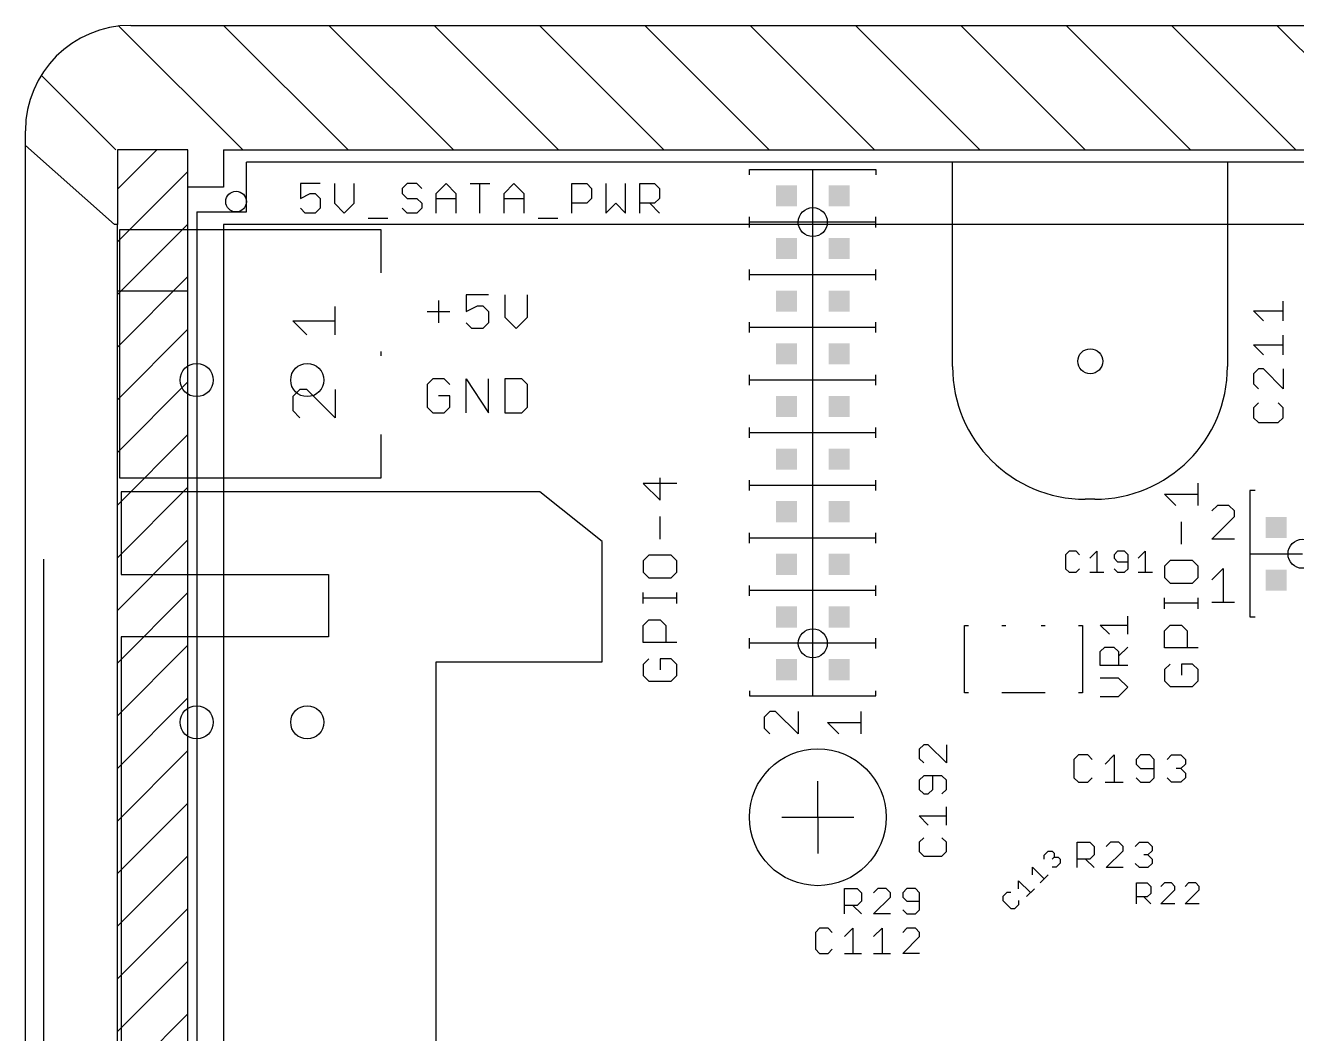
# Model space of a CAD drawing. Extents: x -30 to 120, y 40 to 106.
# Drawn here: x 27.62 to 58.28, y 81.9 to 106.22 of the extents above; entities that cross this region are included whole.
import ezdxf

# ---------------------------------------------------------------- set-up
doc = ezdxf.new("R2010")
doc.units = 0
for name, color, linetype in [('20', 251, 'CONTINUOUS'), ('21', 1, 'CONTINUOUS'), ('25', 134, 'CONTINUOUS'), ('48', 214, 'CONTINUOUS')]:
    doc.layers.add(name, color=color, linetype=linetype)

# ---------------------------------------------------------------- blocks, each defined once
blk = doc.blocks.new('RECT')
blk.add_solid([(-0.5, -0.5), (0.5, -0.5), (-0.5, 0.5), (0.5, 0.5)])

msp = doc.modelspace()

# ---------------------------------------------------------------- linework, layer by layer
at = {"layer": '20'}
for p, q in [((49.98, 102.917), (32.95, 102.917)), ((32.95, 101.717), (32.95, 102.917)), ((49.98, 97.987), (49.98, 102.917)), ((56.61, 102.917), (56.61, 97.987)), ((90.85, 102.917), (56.61, 102.917)), ((31.75, 101.717), (31.75, 44.507)), ((31.75, 101.717), (32.95, 101.717)), ((53.41, 94.787), (53.18, 94.787))]:
    msp.add_line(p, q, dxfattribs=at)
for centre, radius in [((32.7, 101.967), 0.25), ((46.609, 101.473), 0.35), ((53.3, 98.117), 0.3), ((31.75, 97.663), 0.4), ((34.417, 97.663), 0.4), ((58.42, 93.472), 0.35), ((46.609, 91.313), 0.35), ((31.75, 89.408), 0.4), ((34.417, 89.408), 0.4), ((46.73, 87.117), 1.65)]:
    msp.add_circle(centre, radius, dxfattribs=at)
for centre, start, end in [((53.18, 97.987), 180, 270), ((53.41, 97.987), 270, 0)]:
    msp.add_arc(centre, 3.2, start, end, dxfattribs=at)
at = {"layer": '21'}
for p, q in [((45.085, 102.616), (45.085, 102.743)), ((45.085, 102.743), (46.609, 102.743)), ((46.609, 102.743), (48.133, 102.743)), ((46.609, 101.473), (46.609, 102.743)), ((48.133, 102.743), (48.133, 102.616)), ((45.085, 101.346), (45.085, 101.6)), ((48.133, 101.473), (48.133, 101.6)), ((29.895, 95.298), (29.895, 101.298)), ((29.895, 101.298), (36.195, 101.298)), ((36.195, 101.298), (36.195, 100.248)), ((46.609, 101.473), (45.085, 101.473)), ((46.609, 100.203), (46.609, 101.473)), ((48.133, 101.473), (46.609, 101.473)), ((48.133, 101.346), (48.133, 101.473)), ((45.085, 100.203), (45.085, 100.33)), ((48.133, 100.203), (48.133, 100.33)), ((45.085, 100.076), (45.085, 100.203)), ((46.609, 100.203), (45.085, 100.203)), ((46.609, 98.933), (46.609, 100.203)), ((48.133, 100.203), (46.609, 100.203)), ((48.133, 100.076), (48.133, 100.203)), ((35.088, 98.7556), (35.088, 99.4335)), ((34.4101, 98.7556), (34.0711, 99.0946)), ((34.0711, 99.0946), (35.088, 99.0946)), ((45.085, 98.933), (45.085, 99.06)), ((48.133, 98.933), (48.133, 99.06)), ((45.085, 98.806), (45.085, 98.933)), ((46.609, 98.933), (45.085, 98.933)), ((46.609, 97.663), (46.609, 98.933)), ((48.133, 98.933), (46.609, 98.933)), ((48.133, 98.806), (48.133, 98.933)), ((36.195, 98.348), (36.195, 98.248)), ((45.085, 97.663), (45.085, 97.79)), ((45.085, 97.536), (45.085, 97.663)), ((46.609, 97.663), (45.085, 97.663)), ((46.609, 96.393), (46.609, 97.663)), ((48.133, 97.663), (46.609, 97.663)), ((48.133, 97.663), (48.133, 97.79)), ((48.133, 97.536), (48.133, 97.663)), ((34.2406, 97.4335), (34.0711, 97.264)), ((34.0711, 97.264), (34.0711, 96.9251)), ((34.4101, 97.4335), (34.2406, 97.4335)), ((35.088, 96.7556), (34.4101, 97.4335)), ((35.088, 97.4335), (35.088, 96.7556)), ((34.0711, 96.9251), (34.2406, 96.7556)), ((36.195, 96.348), (36.195, 95.298)), ((45.085, 96.393), (45.085, 96.52)), ((45.085, 96.266), (45.085, 96.393)), ((46.609, 96.393), (45.085, 96.393)), ((46.609, 95.123), (46.609, 96.393)), ((48.133, 96.393), (46.609, 96.393)), ((48.133, 96.393), (48.133, 96.52)), ((48.133, 96.266), (48.133, 96.393)), ((36.195, 95.298), (29.895, 95.298)), ((45.085, 95.123), (45.085, 95.25)), ((45.085, 94.996), (45.085, 95.123)), ((46.609, 95.123), (45.085, 95.123)), ((46.609, 93.853), (46.609, 95.123)), ((48.133, 95.123), (46.609, 95.123)), ((48.133, 95.123), (48.133, 95.25)), ((48.133, 94.996), (48.133, 95.123)), ((40.029, 94.97), (29.929, 94.97)), ((29.929, 94.97), (29.929, 92.97)), ((41.529, 93.77), (40.029, 94.97)), ((57.277, 94.996), (57.15, 94.996)), ((57.15, 94.996), (57.15, 93.472)), ((56.3712, 94.6411), (56.2356, 94.5055)), ((56.6423, 94.6411), (56.3712, 94.6411)), ((56.7779, 94.5055), (56.6423, 94.6411)), ((56.7779, 94.3699), (56.7779, 94.5055)), ((56.2356, 93.8276), (56.7779, 94.3699)), ((45.085, 93.853), (45.085, 93.98)), ((45.085, 93.726), (45.085, 93.853)), ((46.609, 93.853), (45.085, 93.853)), ((46.609, 92.583), (46.609, 93.853)), ((48.133, 93.853), (46.609, 93.853)), ((48.133, 93.853), (48.133, 93.98)), ((48.133, 93.726), (48.133, 93.853)), ((56.7779, 93.8276), (56.2356, 93.8276)), ((41.529, 90.87), (41.529, 93.77)), ((28.067, 79.121), (28.067, 93.345)), ((57.15, 93.472), (57.15, 91.948)), ((57.15, 93.472), (58.42, 93.472)), ((29.929, 92.97), (34.929, 92.97)), ((34.929, 92.97), (34.929, 91.47)), ((56.2356, 92.8459), (56.5068, 93.1171)), ((56.5068, 93.1171), (56.5068, 92.3036)), ((45.085, 92.583), (45.085, 92.71)), ((45.085, 92.456), (45.085, 92.583)), ((46.609, 92.583), (45.085, 92.583)), ((46.609, 91.313), (46.609, 92.583)), ((48.133, 92.583), (46.609, 92.583)), ((48.133, 92.583), (48.133, 92.71)), ((48.133, 92.456), (48.133, 92.583)), ((56.2356, 92.3036), (56.7779, 92.3036)), ((50.2666, 90.1216), (50.2666, 91.7424)), ((50.2666, 91.7424), (50.3614, 91.7424)), ((51.1666, 91.7424), (51.2614, 91.7424)), ((52.1166, 91.7424), (52.2114, 91.7424)), ((53.0166, 91.7424), (53.1114, 91.7424)), ((53.1114, 91.7424), (53.1114, 90.1216)), ((57.15, 91.948), (57.277, 91.948)), ((34.929, 91.47), (29.929, 91.47)), ((29.929, 91.47), (29.929, 81.27)), ((45.085, 91.313), (45.085, 91.44)), ((48.133, 91.313), (48.133, 91.44)), ((45.085, 91.186), (45.085, 91.313)), ((46.609, 91.313), (45.085, 91.313)), ((46.609, 90.043), (46.609, 91.313)), ((48.133, 91.313), (46.609, 91.313)), ((48.133, 91.186), (48.133, 91.313)), ((37.529, 80.67), (37.529, 90.87)), ((37.529, 90.87), (41.529, 90.87)), ((45.085, 90.17), (45.085, 90.043)), ((48.133, 90.043), (48.133, 90.17)), ((45.085, 90.043), (46.609, 90.043)), ((46.609, 90.043), (48.133, 90.043)), ((50.3614, 90.1216), (50.2666, 90.1216)), ((52.2114, 90.1216), (51.1666, 90.1216)), ((53.1114, 90.1216), (53.0166, 90.1216)), ((45.5755, 89.6709), (45.4399, 89.5353)), ((45.4399, 89.5353), (45.4399, 89.2642)), ((45.7111, 89.6709), (45.5755, 89.6709)), ((46.2534, 89.1286), (45.7111, 89.6709)), ((46.2534, 89.6709), (46.2534, 89.1286)), ((47.7774, 89.1286), (47.7774, 89.6709)), ((45.4399, 89.2642), (45.5755, 89.1286)), ((47.2351, 89.1286), (46.9639, 89.3998)), ((46.9639, 89.3998), (47.7774, 89.3998))]:
    msp.add_line(p, q, dxfattribs=at)
at = {"layer": '25'}
for p, q in [((34.7264, 102.4007), (34.2519, 102.4007)), ((34.2519, 102.4007), (34.2519, 102.0448)), ((35.0705, 102.4007), (35.0705, 101.9262)), ((35.545, 101.9262), (35.545, 102.4007)), ((36.8263, 102.4007), (36.7076, 102.2821)), ((37.0635, 102.4007), (36.8263, 102.4007)), ((37.1822, 102.2821), (37.0635, 102.4007)), ((37.5262, 102.1634), (37.7635, 102.4007)), ((37.7635, 102.4007), (38.0008, 102.1634)), ((38.3448, 102.4007), (38.8193, 102.4007)), ((38.5821, 101.6889), (38.5821, 102.4007)), ((39.1634, 102.1634), (39.4006, 102.4007)), ((39.4006, 102.4007), (39.6379, 102.1634)), ((40.8005, 101.6889), (40.8005, 102.4007)), ((40.8005, 102.4007), (41.1564, 102.4007)), ((41.1564, 102.4007), (41.2751, 102.2821)), ((41.6191, 102.4007), (41.6191, 101.6889)), ((42.0936, 101.6889), (42.0936, 102.4007)), ((42.4377, 101.6889), (42.4377, 102.4007)), ((42.4377, 102.4007), (42.7936, 102.4007)), ((42.7936, 102.4007), (42.9122, 102.2821)), ((34.2519, 102.0448), (34.4892, 102.1634)), ((34.4892, 102.1634), (34.6078, 102.1634)), ((34.6078, 102.1634), (34.7264, 102.0448)), ((36.7076, 102.2821), (36.7076, 102.1634)), ((36.7076, 102.1634), (36.8263, 102.0448)), ((37.5262, 101.6889), (37.5262, 102.1634)), ((38.0008, 102.1634), (38.0008, 101.6889)), ((39.1634, 101.6889), (39.1634, 102.1634)), ((39.6379, 102.1634), (39.6379, 101.6889)), ((41.2751, 102.2821), (41.2751, 102.0448)), ((42.9122, 102.2821), (42.9122, 102.0448)), ((34.3705, 101.6889), (34.2519, 101.8075)), ((34.7264, 101.8075), (34.6078, 101.6889)), ((34.7264, 102.0448), (34.7264, 101.8075)), ((35.0705, 101.9262), (35.3077, 101.6889)), ((35.3077, 101.6889), (35.545, 101.9262)), ((36.8263, 101.6889), (36.7076, 101.8075)), ((36.8263, 102.0448), (37.0635, 102.0448)), ((37.0635, 102.0448), (37.1822, 101.9262)), ((37.1822, 101.8075), (37.0635, 101.6889)), ((37.1822, 101.9262), (37.1822, 101.8075)), ((37.5262, 102.0448), (38.0008, 102.0448)), ((39.1634, 102.0448), (39.6379, 102.0448)), ((41.1564, 101.9262), (40.8005, 101.9262)), ((41.2751, 102.0448), (41.1564, 101.9262)), ((41.6191, 101.6889), (41.8564, 101.9262)), ((41.8564, 101.9262), (42.0936, 101.6889)), ((42.7936, 101.9262), (42.4377, 101.9262)), ((42.675, 101.9262), (42.9122, 101.6889)), ((42.9122, 102.0448), (42.7936, 101.9262)), ((34.6078, 101.6889), (34.3705, 101.6889)), ((35.8891, 101.5703), (36.3636, 101.5703)), ((37.0635, 101.6889), (36.8263, 101.6889)), ((39.9819, 101.5703), (40.4565, 101.5703)), ((38.7904, 99.7211), (38.2481, 99.7211)), ((38.2481, 99.7211), (38.2481, 99.3143)), ((39.1836, 99.7211), (39.1836, 99.1788)), ((39.726, 99.1788), (39.726, 99.7211)), ((37.5838, 99.5855), (37.5838, 99.0432)), ((38.2481, 99.3143), (38.5193, 99.4499)), ((38.5193, 99.4499), (38.6549, 99.4499)), ((38.6549, 99.4499), (38.7904, 99.3143)), ((57.4756, 99.0923), (57.2383, 99.3296)), ((57.2383, 99.3296), (57.9501, 99.3296)), ((57.9501, 99.0923), (57.9501, 99.5669)), ((37.3126, 99.3143), (37.8549, 99.3143)), ((38.3837, 98.9076), (38.2481, 99.0432)), ((38.7904, 99.0432), (38.6549, 98.9076)), ((38.7904, 99.3143), (38.7904, 99.0432)), ((39.1836, 99.1788), (39.4548, 98.9076)), ((39.4548, 98.9076), (39.726, 99.1788)), ((38.6549, 98.9076), (38.3837, 98.9076)), ((57.9501, 98.2737), (57.9501, 98.7483)), ((57.4756, 98.2737), (57.2383, 98.511)), ((57.2383, 98.511), (57.9501, 98.511)), ((57.3569, 97.9297), (57.2383, 97.8111)), ((57.2383, 97.8111), (57.2383, 97.5738)), ((57.4756, 97.9297), (57.3569, 97.9297)), ((57.9501, 97.4552), (57.4756, 97.9297)), ((57.9501, 97.9297), (57.9501, 97.4552)), ((37.4482, 97.6891), (37.3126, 97.5535)), ((37.3126, 97.5535), (37.3126, 97.0112)), ((37.7193, 97.6891), (37.4482, 97.6891)), ((37.8549, 97.5535), (37.7193, 97.6891)), ((38.2481, 96.8756), (38.2481, 97.6891)), ((38.2481, 97.6891), (38.7904, 96.8756)), ((38.7904, 96.8756), (38.7904, 97.6891)), ((39.1836, 97.6891), (39.1836, 96.8756)), ((39.5904, 97.6891), (39.1836, 97.6891)), ((39.726, 97.5535), (39.5904, 97.6891)), ((39.726, 97.0112), (39.726, 97.5535)), ((57.2383, 97.5738), (57.3569, 97.4552)), ((37.8549, 97.2823), (37.5838, 97.2823)), ((37.8549, 97.0112), (37.8549, 97.2823)), ((37.3126, 97.0112), (37.4482, 96.8756)), ((37.4482, 96.8756), (37.7193, 96.8756)), ((37.7193, 96.8756), (37.8549, 97.0112)), ((39.1836, 96.8756), (39.5904, 96.8756)), ((39.5904, 96.8756), (39.726, 97.0112)), ((57.3569, 97.1111), (57.2383, 96.9925)), ((57.2383, 96.9925), (57.2383, 96.7552)), ((57.9501, 96.9925), (57.8315, 97.1111)), ((57.9501, 96.7552), (57.9501, 96.9925)), ((57.2383, 96.7552), (57.3569, 96.6366)), ((57.3569, 96.6366), (57.8315, 96.6366)), ((57.8315, 96.6366), (57.9501, 96.7552)), ((43.3324, 95.1711), (42.5189, 95.1711)), ((42.5189, 95.1711), (42.9257, 94.7644)), ((42.9257, 94.7644), (42.9257, 95.3067)), ((55.9054, 94.6374), (55.9054, 95.1797)), ((55.3631, 94.6374), (55.0919, 94.9085)), ((55.0919, 94.9085), (55.9054, 94.9085)), ((42.9257, 93.8288), (42.9257, 94.3712)), ((55.4987, 93.7018), (55.4987, 94.2442)), ((52.7897, 93.5359), (52.705, 93.4512)), ((52.9592, 93.5359), (52.7897, 93.5359)), ((53.044, 93.4512), (52.9592, 93.5359)), ((53.2897, 93.3665), (53.4592, 93.5359)), ((53.4592, 93.5359), (53.4592, 93.0275)), ((53.9591, 93.5359), (53.8744, 93.4512)), ((54.1286, 93.5359), (53.9591, 93.5359)), ((54.2134, 93.4512), (54.1286, 93.5359)), ((54.4591, 93.3665), (54.6286, 93.5359)), ((54.6286, 93.5359), (54.6286, 93.0275)), ((42.6545, 93.4356), (42.5189, 93.3001)), ((42.5189, 93.3001), (42.5189, 93.0289)), ((43.1968, 93.4356), (42.6545, 93.4356)), ((43.3324, 93.3001), (43.1968, 93.4356)), ((43.3324, 93.0289), (43.3324, 93.3001)), ((52.705, 93.4512), (52.705, 93.1122)), ((53.8744, 93.4512), (53.8744, 93.3665)), ((53.8744, 93.3665), (53.9591, 93.2817)), ((53.9591, 93.2817), (54.2134, 93.2817)), ((54.2134, 93.1122), (54.2134, 93.4512)), ((55.2275, 93.3086), (55.0919, 93.1731)), ((55.7698, 93.3086), (55.2275, 93.3086)), ((55.9054, 93.1731), (55.7698, 93.3086)), ((42.5189, 93.0289), (42.6545, 92.8933)), ((42.6545, 92.8933), (43.1968, 92.8933)), ((43.1968, 92.8933), (43.3324, 93.0289)), ((52.705, 93.1122), (52.7897, 93.0275)), ((52.7897, 93.0275), (52.9592, 93.0275)), ((52.9592, 93.0275), (53.044, 93.1122)), ((53.2897, 93.0275), (53.6287, 93.0275)), ((53.8744, 93.1122), (53.9591, 93.0275)), ((53.9591, 93.0275), (54.1286, 93.0275)), ((54.1286, 93.0275), (54.2134, 93.1122)), ((54.4591, 93.0275), (54.798, 93.0275)), ((55.0919, 93.1731), (55.0919, 92.9019)), ((55.0919, 92.9019), (55.2275, 92.7663)), ((55.7698, 92.7663), (55.9054, 92.9019)), ((55.9054, 92.9019), (55.9054, 93.1731)), ((55.2275, 92.7663), (55.7698, 92.7663)), ((42.5189, 92.2696), (42.5189, 92.5408)), ((43.3324, 92.4052), (42.5189, 92.4052)), ((43.3324, 92.2696), (43.3324, 92.5408)), ((55.0919, 92.1426), (55.0919, 92.4138)), ((55.9054, 92.2782), (55.0919, 92.2782)), ((55.9054, 92.1426), (55.9054, 92.4138)), ((54.2036, 91.5298), (54.2036, 91.9704)), ((42.5189, 91.7409), (42.6545, 91.8764)), ((42.5189, 91.3341), (42.5189, 91.7409)), ((42.6545, 91.8764), (42.9257, 91.8764)), ((42.9257, 91.8764), (43.0612, 91.7409)), ((43.0612, 91.7409), (43.0612, 91.3341)), ((53.763, 91.5298), (53.5426, 91.7501)), ((53.5426, 91.7501), (54.2036, 91.7501)), ((55.0919, 91.6139), (55.2275, 91.7494)), ((55.2275, 91.7494), (55.4987, 91.7494)), ((55.4987, 91.7494), (55.6342, 91.6139)), ((55.0919, 91.2071), (55.0919, 91.6139)), ((55.6342, 91.6139), (55.6342, 91.2071)), ((43.3324, 91.3341), (42.5189, 91.3341)), ((53.5426, 91.1119), (53.6528, 91.222)), ((53.5426, 90.7814), (53.5426, 91.1119)), ((53.6528, 91.222), (53.8731, 91.222)), ((53.8731, 91.222), (53.9833, 91.1119)), ((53.9833, 91.0017), (54.2036, 91.222)), ((53.9833, 91.1119), (53.9833, 90.7814)), ((55.9054, 91.2071), (55.0919, 91.2071)), ((42.6545, 90.9409), (42.5189, 90.8053)), ((42.5189, 90.8053), (42.5189, 90.5342)), ((43.1968, 90.9409), (42.9257, 90.9409)), ((42.9257, 90.9409), (42.9257, 90.6698)), ((43.3324, 90.8053), (43.1968, 90.9409)), ((43.3324, 90.5342), (43.3324, 90.8053)), ((54.2036, 90.7814), (53.5426, 90.7814)), ((55.2275, 90.8139), (55.0919, 90.6783)), ((55.7698, 90.8139), (55.4987, 90.8139)), ((55.4987, 90.8139), (55.4987, 90.5428)), ((55.9054, 90.6783), (55.7698, 90.8139)), ((42.5189, 90.5342), (42.6545, 90.3986)), ((43.1968, 90.3986), (43.3324, 90.5342)), ((53.9833, 90.4736), (53.5426, 90.4736)), ((54.2036, 90.2533), (53.9833, 90.4736)), ((55.0919, 90.6783), (55.0919, 90.4072)), ((55.9054, 90.4072), (55.9054, 90.6783)), ((42.6545, 90.3986), (43.1968, 90.3986)), ((53.9833, 90.033), (54.2036, 90.2533)), ((55.0919, 90.4072), (55.2275, 90.2716)), ((55.2275, 90.2716), (55.7698, 90.2716)), ((55.7698, 90.2716), (55.9054, 90.4072)), ((53.5426, 90.033), (53.9833, 90.033)), ((49.284, 88.8681), (49.1738, 88.7579)), ((49.1738, 88.7579), (49.1738, 88.5376)), ((49.3942, 88.8681), (49.284, 88.8681)), ((49.8348, 88.4274), (49.3942, 88.8681)), ((49.8348, 88.8681), (49.8348, 88.4274)), ((53.0184, 88.6212), (52.9082, 88.511)), ((53.2387, 88.6212), (53.0184, 88.6212)), ((53.3488, 88.511), (53.2387, 88.6212)), ((53.6566, 88.4008), (53.8769, 88.6212)), ((53.8769, 88.6212), (53.8769, 87.9602)), ((54.5152, 88.6212), (54.405, 88.511)), ((54.7355, 88.6212), (54.5152, 88.6212)), ((54.8457, 88.511), (54.7355, 88.6212)), ((55.1534, 88.511), (55.2636, 88.6212)), ((55.2636, 88.6212), (55.4839, 88.6212)), ((55.4839, 88.6212), (55.5941, 88.511)), ((49.1738, 88.5376), (49.284, 88.4274)), ((52.9082, 88.511), (52.9082, 88.0704)), ((54.405, 88.511), (54.405, 88.4008)), ((54.405, 88.4008), (54.5152, 88.2907)), ((54.8457, 88.0704), (54.8457, 88.511)), ((55.5941, 88.4008), (55.4839, 88.2907)), ((55.5941, 88.511), (55.5941, 88.4008)), ((49.284, 88.1197), (49.1738, 88.0095)), ((49.1738, 88.0095), (49.1738, 87.7892)), ((49.7246, 88.1197), (49.284, 88.1197)), ((49.5043, 87.7892), (49.5043, 88.1197)), ((49.8348, 88.0095), (49.7246, 88.1197)), ((49.8348, 87.7892), (49.8348, 88.0095)), ((52.9082, 88.0704), (53.0184, 87.9602)), ((53.2387, 87.9602), (53.3488, 88.0704)), ((54.405, 88.0704), (54.5152, 87.9602)), ((54.5152, 88.2907), (54.8457, 88.2907)), ((54.7355, 87.9602), (54.8457, 88.0704)), ((55.2636, 87.9602), (55.1534, 88.0704)), ((55.4839, 88.2907), (55.3738, 88.2907)), ((55.4839, 88.2907), (55.5941, 88.1805)), ((55.5941, 88.0704), (55.4839, 87.9602)), ((55.5941, 88.1805), (55.5941, 88.0704)), ((49.1738, 87.7892), (49.284, 87.679)), ((49.284, 87.679), (49.3942, 87.679)), ((49.3942, 87.679), (49.5043, 87.7892)), ((49.7246, 87.679), (49.8348, 87.7892)), ((53.0184, 87.9602), (53.2387, 87.9602)), ((53.6566, 87.9602), (54.0973, 87.9602)), ((54.5152, 87.9602), (54.7355, 87.9602)), ((55.4839, 87.9602), (55.2636, 87.9602)), ((49.8348, 86.9306), (49.8348, 87.3713)), ((49.3942, 86.9306), (49.1738, 87.1509)), ((49.1738, 87.1509), (49.8348, 87.1509)), ((49.284, 86.6228), (49.1738, 86.5127)), ((49.1738, 86.5127), (49.1738, 86.2924)), ((49.8348, 86.5127), (49.7246, 86.6228)), ((49.8348, 86.2924), (49.8348, 86.5127)), ((52.9844, 85.9028), (52.9844, 86.5129)), ((52.9844, 86.5129), (53.2895, 86.5129)), ((53.2895, 86.5129), (53.3911, 86.4112)), ((53.7877, 86.5129), (53.686, 86.4112)), ((53.9911, 86.5129), (53.7877, 86.5129)), ((54.0928, 86.4112), (53.9911, 86.5129)), ((54.3877, 86.4112), (54.4894, 86.5129)), ((54.4894, 86.5129), (54.6927, 86.5129)), ((54.6927, 86.5129), (54.7944, 86.4112)), ((49.1738, 86.2924), (49.284, 86.1822)), ((49.284, 86.1822), (49.7246, 86.1822)), ((49.7246, 86.1822), (49.8348, 86.2924)), ((52.1876, 86.1996), (52.2835, 86.2955)), ((52.1876, 86.1038), (52.1876, 86.1996)), ((52.2835, 86.2955), (52.3793, 86.2955)), ((52.3793, 86.2955), (52.4273, 86.2476)), ((52.4273, 86.1517), (52.3793, 86.1038)), ((52.4273, 86.2476), (52.4273, 86.1517)), ((52.4273, 86.1517), (52.5231, 86.1517)), ((52.5231, 86.1517), (52.5711, 86.1038)), ((53.3911, 86.2079), (53.2895, 86.1062)), ((53.3911, 86.4112), (53.3911, 86.2079)), ((53.686, 85.9028), (54.0928, 86.3095)), ((54.0928, 86.3095), (54.0928, 86.4112)), ((54.6927, 86.2079), (54.591, 86.2079)), ((54.7944, 86.3095), (54.6927, 86.2079)), ((54.6927, 86.2079), (54.7944, 86.1062)), ((54.7944, 86.4112), (54.7944, 86.3095)), ((51.9048, 85.7251), (51.9048, 85.9168)), ((51.9048, 85.9168), (52.1924, 85.6292)), ((52.4752, 85.912), (52.3793, 85.912)), ((52.5711, 86.0079), (52.4752, 85.912)), ((52.5711, 86.1038), (52.5711, 86.0079)), ((53.2895, 86.1062), (52.9844, 86.1062)), ((53.1878, 86.1062), (53.3911, 85.9028)), ((54.0928, 85.9028), (53.686, 85.9028)), ((54.4894, 85.9028), (54.3877, 86.0045)), ((54.6927, 85.9028), (54.4894, 85.9028)), ((54.7944, 86.0045), (54.6927, 85.9028)), ((54.7944, 86.1062), (54.7944, 86.0045)), ((51.574, 85.3943), (51.574, 85.5861)), ((51.574, 85.5861), (51.8616, 85.2985)), ((52.0965, 85.5333), (52.2882, 85.7251)), ((54.4195, 85.0265), (54.4195, 85.5349)), ((54.4195, 85.5349), (54.6737, 85.5349)), ((54.6737, 85.5349), (54.7585, 85.4502)), ((55.0889, 85.5349), (55.0042, 85.4502)), ((55.2584, 85.5349), (55.0889, 85.5349)), ((55.3432, 85.4502), (55.2584, 85.5349)), ((55.6736, 85.5349), (55.5889, 85.4502)), ((55.8431, 85.5349), (55.6736, 85.5349)), ((55.9278, 85.4502), (55.8431, 85.5349)), ((47.3743, 84.7852), (47.3743, 85.3953)), ((47.3743, 85.3953), (47.6793, 85.3953)), ((47.6793, 85.3953), (47.781, 85.2936)), ((47.781, 85.2936), (47.781, 85.0903)), ((48.1776, 85.3953), (48.0759, 85.2936)), ((48.381, 85.3953), (48.1776, 85.3953)), ((48.4827, 85.2936), (48.381, 85.3953)), ((48.4827, 85.1919), (48.4827, 85.2936)), ((48.8792, 85.3953), (48.7776, 85.2936)), ((48.7776, 85.2936), (48.7776, 85.1919)), ((49.0826, 85.3953), (48.8792, 85.3953)), ((49.1843, 85.2936), (49.0826, 85.3953)), ((49.1843, 84.8869), (49.1843, 85.2936)), ((51.2912, 85.3033), (51.1953, 85.2074)), ((51.3871, 85.3033), (51.2912, 85.3033)), ((51.7658, 85.2026), (51.9575, 85.3943)), ((54.7585, 85.2807), (54.6737, 85.196)), ((54.7585, 85.4502), (54.7585, 85.2807)), ((55.0042, 85.0265), (55.3432, 85.3655)), ((55.3432, 85.3655), (55.3432, 85.4502)), ((55.5889, 85.0265), (55.9278, 85.3655)), ((55.9278, 85.3655), (55.9278, 85.4502)), ((47.6793, 84.9886), (47.3743, 84.9886)), ((47.5777, 84.9886), (47.781, 84.7852)), ((47.781, 85.0903), (47.6793, 84.9886)), ((48.0759, 84.7852), (48.4827, 85.1919)), ((48.7776, 85.1919), (48.8792, 85.0903)), ((48.8792, 85.0903), (49.1843, 85.0903)), ((51.1953, 85.2074), (51.1953, 85.1115)), ((51.1953, 85.1115), (51.3871, 84.9198)), ((51.3871, 84.9198), (51.4829, 84.9198)), ((51.4829, 84.9198), (51.5788, 85.0156)), ((51.5788, 85.0156), (51.5788, 85.1115)), ((54.6737, 85.196), (54.4195, 85.196)), ((54.589, 85.196), (54.7585, 85.0265)), ((55.3432, 85.0265), (55.0042, 85.0265)), ((55.9278, 85.0265), (55.5889, 85.0265)), ((48.4827, 84.7852), (48.0759, 84.7852)), ((48.7776, 84.8869), (48.8792, 84.7852)), ((48.8792, 84.7852), (49.0826, 84.7852)), ((49.0826, 84.7852), (49.1843, 84.8869)), ((46.7743, 84.4428), (46.6726, 84.3411)), ((46.6726, 84.3411), (46.6726, 83.9344)), ((46.9777, 84.4428), (46.7743, 84.4428)), ((47.0794, 84.3411), (46.9777, 84.4428)), ((47.3743, 84.2394), (47.5777, 84.4428)), ((47.5777, 84.4428), (47.5777, 83.8327)), ((48.0759, 84.2394), (48.2793, 84.4428)), ((48.2793, 84.4428), (48.2793, 83.8327)), ((48.8792, 84.4428), (48.7776, 84.3411)), ((49.0826, 84.4428), (48.8792, 84.4428)), ((49.1843, 84.3411), (49.0826, 84.4428)), ((49.1843, 84.2394), (49.1843, 84.3411)), ((48.7776, 83.8327), (49.1843, 84.2394)), ((46.6726, 83.9344), (46.7743, 83.8327)), ((46.7743, 83.8327), (46.9777, 83.8327)), ((46.9777, 83.8327), (47.0794, 83.9344)), ((47.3743, 83.8327), (47.781, 83.8327)), ((48.0759, 83.8327), (48.4827, 83.8327)), ((49.1843, 83.8327), (48.7776, 83.8327))]:
    msp.add_line(p, q, dxfattribs=at)
at = {"layer": '48'}
for p, q in [((29.86, 106.217), (32.86, 103.217)), ((30.16, 106.217), (32.4, 106.217)), ((32.4, 106.217), (34.94, 106.217)), ((32.4, 106.217), (35.4, 103.217)), ((34.94, 106.217), (37.48, 106.217)), ((34.94, 106.217), (37.94, 103.217)), ((37.48, 106.217), (40.02, 106.217)), ((37.48, 106.217), (40.48, 103.217)), ((40.02, 106.217), (42.56, 106.217)), ((40.02, 106.217), (43.02, 103.217)), ((42.56, 106.217), (45.1, 106.217)), ((42.56, 106.217), (45.56, 103.217)), ((45.1, 106.217), (47.64, 106.217)), ((45.1, 106.217), (48.1, 103.217)), ((47.64, 106.217), (50.18, 106.217)), ((47.64, 106.217), (50.64, 103.217)), ((50.18, 106.217), (52.72, 106.217)), ((50.18, 106.217), (53.18, 103.217)), ((52.72, 106.217), (55.26, 106.217)), ((52.72, 106.217), (55.72, 103.217)), ((55.26, 106.217), (57.8, 106.217)), ((55.26, 106.217), (58.26, 103.217)), ((57.8, 106.217), (60.34, 106.217)), ((57.8, 106.217), (60.8, 103.217)), ((28.01, 105.007), (29.8, 103.217)), ((27.62, 103.322), (27.62, 103.677)), ((29.77, 101.417), (27.62, 103.322)), ((27.62, 42.902), (27.62, 103.322)), ((31.54, 103.217), (29.84, 103.217)), ((29.84, 103.217), (29.84, 102.267)), ((30.79, 103.217), (29.84, 102.267)), ((31.54, 102.317), (31.54, 103.217)), ((32.4, 103.217), (32.4, 102.317)), ((32.4, 103.217), (32.86, 103.217)), ((32.86, 103.217), (35.4, 103.217)), ((35.4, 103.217), (37.94, 103.217)), ((37.94, 103.217), (40.48, 103.217)), ((40.48, 103.217), (43.02, 103.217)), ((43.02, 103.217), (45.56, 103.217)), ((45.56, 103.217), (48.1, 103.217)), ((48.1, 103.217), (50.64, 103.217)), ((50.64, 103.217), (53.18, 103.217)), ((53.18, 103.217), (55.72, 103.217)), ((55.72, 103.217), (58.26, 103.217)), ((58.26, 103.217), (60.8, 103.217)), ((56.61, 102.917), (49.98, 102.917)), ((31.53, 102.687), (29.84, 100.997)), ((29.84, 102.267), (29.84, 101.417)), ((31.54, 101.427), (31.54, 102.317)), ((32.4, 102.317), (31.54, 102.317)), ((29.84, 101.417), (29.77, 101.417)), ((31.54, 101.427), (29.84, 99.727)), ((29.84, 100.997), (29.84, 101.417)), ((31.54, 100.157), (31.54, 101.427)), ((115.06, 101.417), (32.4, 101.417)), ((32.4, 101.417), (32.4, 44.807)), ((29.84, 99.807), (29.84, 100.997)), ((31.54, 100.157), (29.84, 98.457)), ((31.54, 99.807), (31.54, 100.157)), ((29.84, 99.727), (29.84, 99.807)), ((31.54, 99.807), (29.84, 99.807)), ((29.84, 98.457), (29.84, 99.727)), ((31.54, 98.887), (31.54, 99.807)), ((31.54, 98.887), (29.84, 97.187)), ((31.54, 97.617), (31.54, 98.887)), ((29.84, 97.187), (29.84, 98.457)), ((31.54, 97.617), (29.84, 95.917)), ((31.54, 96.347), (31.54, 97.617)), ((29.84, 95.917), (29.84, 97.187)), ((31.54, 96.347), (29.84, 94.647)), ((31.54, 95.077), (31.54, 96.347)), ((29.84, 94.647), (29.84, 95.917)), ((31.54, 95.077), (29.84, 93.377)), ((31.54, 93.807), (31.54, 95.077)), ((29.84, 93.377), (29.84, 94.647)), ((31.54, 93.807), (29.84, 92.107)), ((31.54, 92.537), (31.54, 93.807)), ((29.84, 92.107), (29.84, 93.377)), ((31.54, 92.537), (29.84, 90.837)), ((31.54, 91.267), (31.54, 92.537)), ((29.84, 90.837), (29.84, 92.107)), ((31.54, 91.267), (29.84, 89.567)), ((31.54, 89.997), (31.54, 91.267)), ((29.84, 89.567), (29.84, 90.837)), ((31.54, 89.997), (29.84, 88.297)), ((31.54, 88.727), (31.54, 89.997)), ((29.84, 88.297), (29.84, 89.567)), ((31.54, 88.727), (29.84, 87.027)), ((31.54, 87.457), (31.54, 88.727)), ((29.84, 87.027), (29.84, 88.297)), ((46.73, 87.117), (46.73, 87.987)), ((31.54, 87.457), (29.84, 85.757)), ((31.54, 86.187), (31.54, 87.457)), ((45.86, 87.117), (46.73, 87.117)), ((46.73, 87.117), (47.6, 87.117)), ((46.73, 87.117), (46.73, 86.247)), ((29.84, 85.757), (29.84, 87.027)), ((31.54, 86.187), (29.84, 84.487)), ((31.54, 84.917), (31.54, 86.187)), ((29.84, 84.487), (29.84, 85.757)), ((31.54, 84.917), (29.84, 83.217)), ((31.54, 83.647), (31.54, 84.917)), ((29.84, 83.217), (29.84, 84.487)), ((31.54, 83.647), (29.84, 81.947)), ((31.54, 82.377), (31.54, 83.647)), ((29.84, 81.947), (29.84, 83.217)), ((31.54, 82.377), (29.84, 80.677)), ((31.54, 81.117), (31.54, 82.377)), ((29.84, 80.677), (29.84, 81.947))]:
    msp.add_line(p, q, dxfattribs=at)
msp.add_arc((30.16, 103.677), 2.54, 90, 180, dxfattribs=at)

# ---------------------------------------------------------------- block references
at = {"layer": '21', "xscale": 0.508, "yscale": 0.508, "rotation": 90}
for p in [(45.974, 102.108), (47.244, 102.108), (45.974, 100.838), (47.244, 100.838), (45.974, 99.568), (47.244, 99.568), (45.974, 98.298), (47.244, 98.298), (45.974, 97.028), (47.244, 97.028), (45.974, 95.758), (47.244, 95.758), (45.974, 94.488), (47.244, 94.488), (45.974, 93.218), (47.244, 93.218), (45.974, 91.948), (47.244, 91.948), (45.974, 90.678), (47.244, 90.678)]:
    msp.add_blockref('RECT', p, dxfattribs=at)
at = {"layer": '21', "xscale": 0.508, "yscale": 0.508}
for p in [(57.785, 94.107), (57.785, 92.837)]:
    msp.add_blockref('RECT', p, dxfattribs=at)

doc.saveas('drawing.dxf')
